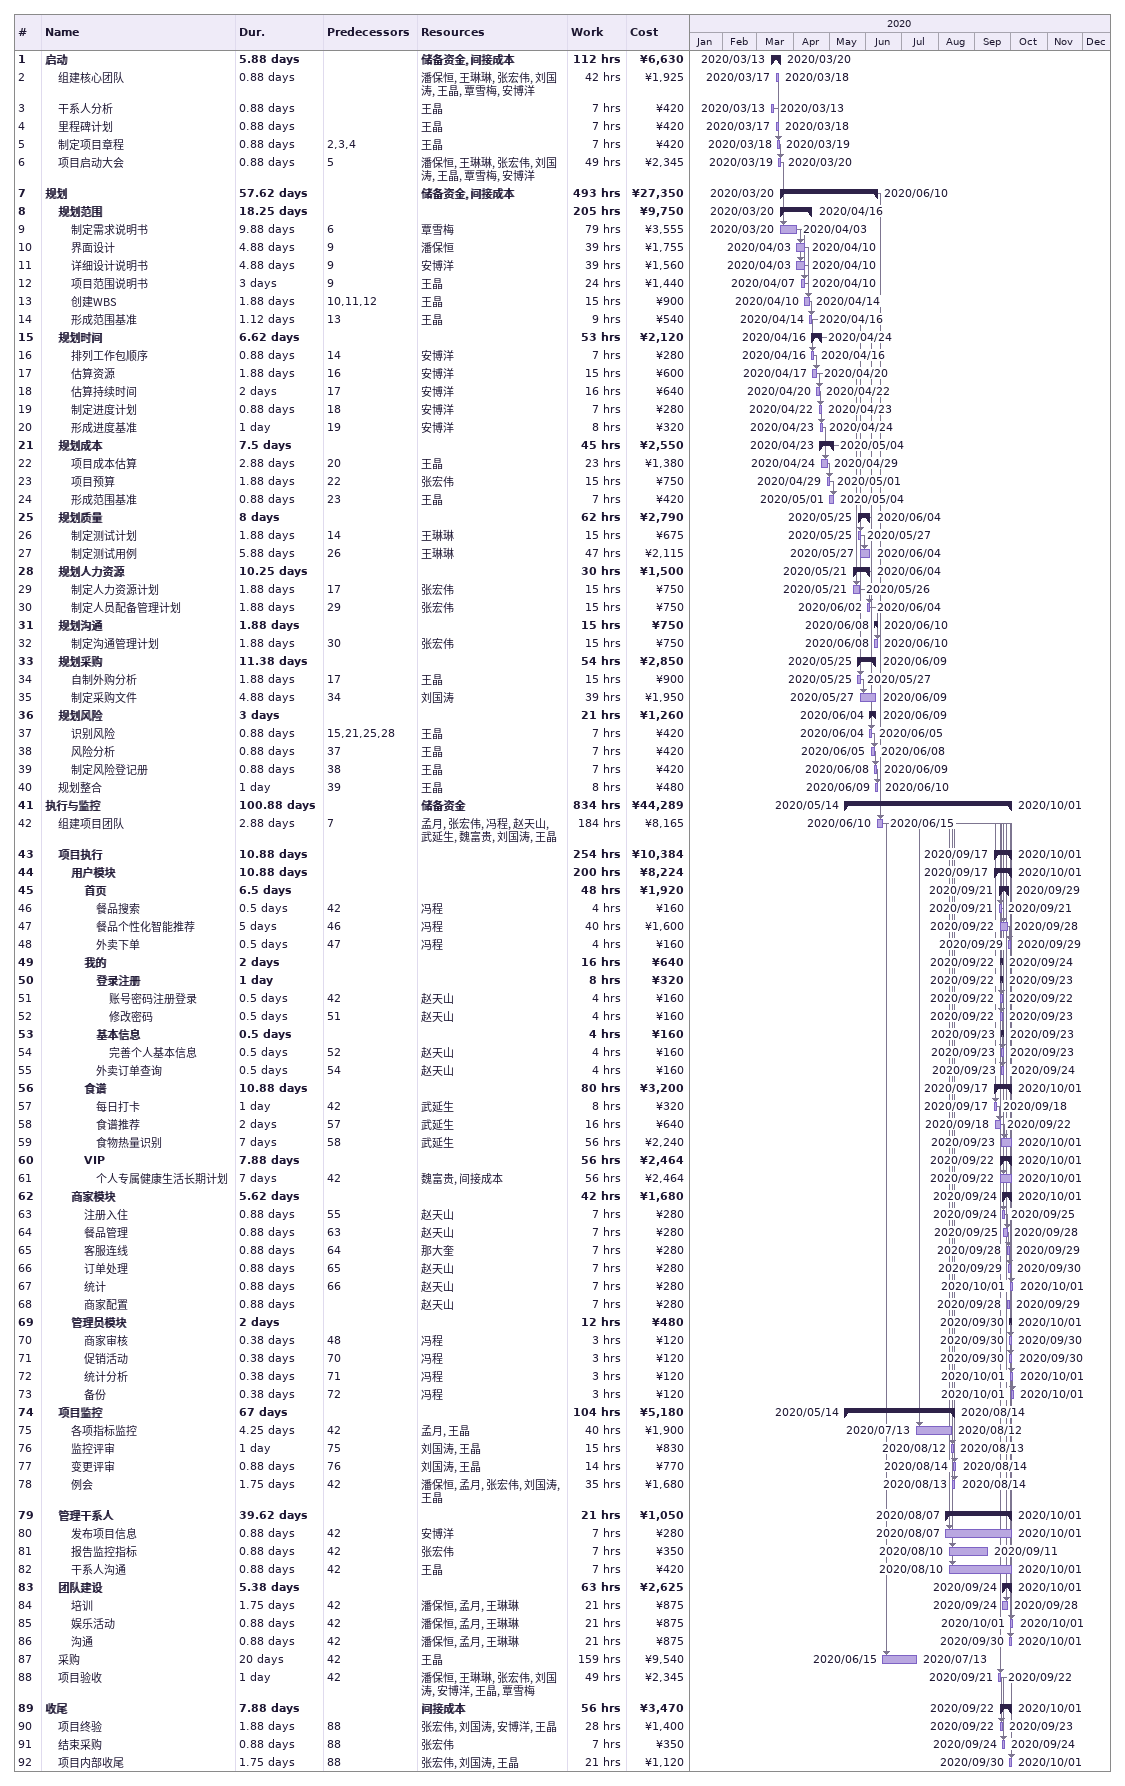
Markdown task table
| ID | Level | Task | Duration | Start | Finish | Predecessors | Resources | Work (h) | Cost (¥) |
|---|---|---|---|---|---|---|---|---|---|
| 1 | 1 | **启动** | 5.88d | 2020-03-13 | 2020-03-20 |  | 储备资金, 间接成本 | 112 | 6630 |
| 2 | 2 | 组建核心团队 | 0.88d | 2020-03-17 | 2020-03-18 |  | 潘保恒, 王琳琳, 张宏伟, 刘国涛, 王晶, 覃雪梅, 安博洋 | 42 | 1925 |
| 3 | 2 | 干系人分析 | 0.88d | 2020-03-13 | 2020-03-13 |  | 王晶 | 7 | 420 |
| 4 | 2 | 里程碑计划 | 0.88d | 2020-03-17 | 2020-03-18 |  | 王晶 | 7 | 420 |
| 5 | 2 | 制定项目章程 | 0.88d | 2020-03-18 | 2020-03-19 | 2, 3, 4 | 王晶 | 7 | 420 |
| 6 | 2 | 项目启动大会 | 0.88d | 2020-03-19 | 2020-03-20 | 5 | 潘保恒, 王琳琳, 张宏伟, 刘国涛, 王晶, 覃雪梅, 安博洋 | 49 | 2345 |
| 7 | 1 | **规划** | 57.62d | 2020-03-20 | 2020-06-10 |  | 储备资金, 间接成本 | 493 | 27350 |
| 8 | 2 | **规划范围** | 18.25d | 2020-03-20 | 2020-04-16 |  |  | 205 | 9750 |
| 9 | 3 | 制定需求说明书 | 9.88d | 2020-03-20 | 2020-04-03 | 6 | 覃雪梅 | 79 | 3555 |
| 10 | 3 | 界面设计 | 4.88d | 2020-04-03 | 2020-04-10 | 9 | 潘保恒 | 39 | 1755 |
| 11 | 3 | 详细设计说明书 | 4.88d | 2020-04-03 | 2020-04-10 | 9 | 安博洋 | 39 | 1560 |
| 12 | 3 | 项目范围说明书 | 3d | 2020-04-07 | 2020-04-10 | 9 | 王晶 | 24 | 1440 |
| 13 | 3 | 创建WBS | 1.88d | 2020-04-10 | 2020-04-14 | 10, 11, 12 | 王晶 | 15 | 900 |
| 14 | 3 | 形成范围基准 | 1.12d | 2020-04-14 | 2020-04-16 | 13 | 王晶 | 9 | 540 |
| 15 | 2 | **规划时间** | 6.62d | 2020-04-16 | 2020-04-24 |  |  | 53 | 2120 |
| 16 | 3 | 排列工作包顺序 | 0.88d | 2020-04-16 | 2020-04-16 | 14 | 安博洋 | 7 | 280 |
| 17 | 3 | 估算资源 | 1.88d | 2020-04-17 | 2020-04-20 | 16 | 安博洋 | 15 | 600 |
| 18 | 3 | 估算持续时间 | 2d | 2020-04-20 | 2020-04-22 | 17 | 安博洋 | 16 | 640 |
| 19 | 3 | 制定进度计划 | 0.88d | 2020-04-22 | 2020-04-23 | 18 | 安博洋 | 7 | 280 |
| 20 | 3 | 形成进度基准 | 1d | 2020-04-23 | 2020-04-24 | 19 | 安博洋 | 8 | 320 |
| 21 | 2 | **规划成本** | 7.5d | 2020-04-23 | 2020-05-04 |  |  | 45 | 2550 |
| 22 | 3 | 项目成本估算 | 2.88d | 2020-04-24 | 2020-04-29 | 20 | 王晶 | 23 | 1380 |
| 23 | 3 | 项目预算 | 1.88d | 2020-04-29 | 2020-05-01 | 22 | 张宏伟 | 15 | 750 |
| 24 | 3 | 形成范围基准 | 0.88d | 2020-05-01 | 2020-05-04 | 23 | 王晶 | 7 | 420 |
| 25 | 2 | **规划质量** | 8d | 2020-05-25 | 2020-06-04 |  |  | 62 | 2790 |
| 26 | 3 | 制定测试计划 | 1.88d | 2020-05-25 | 2020-05-27 | 14 | 王琳琳 | 15 | 675 |
| 27 | 3 | 制定测试用例 | 5.88d | 2020-05-27 | 2020-06-04 | 26 | 王琳琳 | 47 | 2115 |
| 28 | 2 | **规划人力资源** | 10.25d | 2020-05-21 | 2020-06-04 |  |  | 30 | 1500 |
| 29 | 3 | 制定人力资源计划 | 1.88d | 2020-05-21 | 2020-05-26 | 17 | 张宏伟 | 15 | 750 |
| 30 | 3 | 制定人员配备管理计划 | 1.88d | 2020-06-02 | 2020-06-04 | 29 | 张宏伟 | 15 | 750 |
| 31 | 2 | **规划沟通** | 1.88d | 2020-06-08 | 2020-06-10 |  |  | 15 | 750 |
| 32 | 3 | 制定沟通管理计划 | 1.88d | 2020-06-08 | 2020-06-10 | 30 | 张宏伟 | 15 | 750 |
| 33 | 2 | **规划采购** | 11.38d | 2020-05-25 | 2020-06-09 |  |  | 54 | 2850 |
| 34 | 3 | 自制外购分析 | 1.88d | 2020-05-25 | 2020-05-27 | 17 | 王晶 | 15 | 900 |
| 35 | 3 | 制定采购文件 | 4.88d | 2020-05-27 | 2020-06-09 | 34 | 刘国涛 | 39 | 1950 |
| 36 | 2 | **规划风险** | 3d | 2020-06-04 | 2020-06-09 |  |  | 21 | 1260 |
| 37 | 3 | 识别风险 | 0.88d | 2020-06-04 | 2020-06-05 | 15, 21, 25, 28 | 王晶 | 7 | 420 |
| 38 | 3 | 风险分析 | 0.88d | 2020-06-05 | 2020-06-08 | 37 | 王晶 | 7 | 420 |
| 39 | 3 | 制定风险登记册 | 0.88d | 2020-06-08 | 2020-06-09 | 38 | 王晶 | 7 | 420 |
| 40 | 2 | 规划整合 | 1d | 2020-06-09 | 2020-06-10 | 39 | 王晶 | 8 | 480 |
| 41 | 1 | **执行与监控** | 100.88d | 2020-05-14 | 2020-10-01 |  | 储备资金 | 834 | 44289 |
| 42 | 2 | 组建项目团队 | 2.88d | 2020-06-10 | 2020-06-15 | 7 | 孟月, 张宏伟, 冯程, 赵天山, 武延生, 魏富贵, 刘国涛, 王晶 | 184 | 8165 |
| 43 | 2 | **项目执行** | 10.88d | 2020-09-17 | 2020-10-01 |  |  | 254 | 10384 |
| 44 | 3 | **用户模块** | 10.88d | 2020-09-17 | 2020-10-01 |  |  | 200 | 8224 |
| 45 | 4 | **首页** | 6.5d | 2020-09-21 | 2020-09-29 |  |  | 48 | 1920 |
| 46 | 5 | 餐品搜索 | 0.5d | 2020-09-21 | 2020-09-21 | 42 | 冯程 | 4 | 160 |
| 47 | 5 | 餐品个性化智能推荐 | 5d | 2020-09-22 | 2020-09-28 | 46 | 冯程 | 40 | 1600 |
| 48 | 5 | 外卖下单 | 0.5d | 2020-09-29 | 2020-09-29 | 47 | 冯程 | 4 | 160 |
| 49 | 4 | **我的** | 2d | 2020-09-22 | 2020-09-24 |  |  | 16 | 640 |
| 50 | 5 | **登录注册** | 1d | 2020-09-22 | 2020-09-23 |  |  | 8 | 320 |
| 51 | 6 | 账号密码注册登录 | 0.5d | 2020-09-22 | 2020-09-22 | 42 | 赵天山 | 4 | 160 |
| 52 | 6 | 修改密码 | 0.5d | 2020-09-22 | 2020-09-23 | 51 | 赵天山 | 4 | 160 |
| 53 | 5 | **基本信息** | 0.5d | 2020-09-23 | 2020-09-23 |  |  | 4 | 160 |
| 54 | 6 | 完善个人基本信息 | 0.5d | 2020-09-23 | 2020-09-23 | 52 | 赵天山 | 4 | 160 |
| 55 | 5 | 外卖订单查询 | 0.5d | 2020-09-23 | 2020-09-24 | 54 | 赵天山 | 4 | 160 |
| 56 | 4 | **食谱** | 10.88d | 2020-09-17 | 2020-10-01 |  |  | 80 | 3200 |
| 57 | 5 | 每日打卡 | 1d | 2020-09-17 | 2020-09-18 | 42 | 武延生 | 8 | 320 |
| 58 | 5 | 食谱推荐 | 2d | 2020-09-18 | 2020-09-22 | 57 | 武延生 | 16 | 640 |
| 59 | 5 | 食物热量识别 | 7d | 2020-09-23 | 2020-10-01 | 58 | 武延生 | 56 | 2240 |
| 60 | 4 | **VIP** | 7.88d | 2020-09-22 | 2020-10-01 |  |  | 56 | 2464 |
| 61 | 5 | 个人专属健康生活长期计划 | 7d | 2020-09-22 | 2020-10-01 | 42 | 魏富贵, 间接成本 | 56 | 2464 |
| 62 | 3 | **商家模块** | 5.62d | 2020-09-24 | 2020-10-01 |  |  | 42 | 1680 |
| 63 | 4 | 注册入住 | 0.88d | 2020-09-24 | 2020-09-25 | 55 | 赵天山 | 7 | 280 |
| 64 | 4 | 餐品管理 | 0.88d | 2020-09-25 | 2020-09-28 | 63 | 赵天山 | 7 | 280 |
| 65 | 4 | 客服连线 | 0.88d | 2020-09-28 | 2020-09-29 | 64 | 那大奎 | 7 | 280 |
| 66 | 4 | 订单处理 | 0.88d | 2020-09-29 | 2020-09-30 | 65 | 赵天山 | 7 | 280 |
| 67 | 4 | 统计 | 0.88d | 2020-10-01 | 2020-10-01 | 66 | 赵天山 | 7 | 280 |
| 68 | 4 | 商家配置 | 0.88d | 2020-09-28 | 2020-09-29 |  | 赵天山 | 7 | 280 |
| 69 | 3 | **管理员模块** | 2d | 2020-09-30 | 2020-10-01 |  |  | 12 | 480 |
| 70 | 4 | 商家审核 | 0.38d | 2020-09-30 | 2020-09-30 | 48 | 冯程 | 3 | 120 |
| 71 | 4 | 促销活动 | 0.38d | 2020-09-30 | 2020-09-30 | 70 | 冯程 | 3 | 120 |
| 72 | 4 | 统计分析 | 0.38d | 2020-10-01 | 2020-10-01 | 71 | 冯程 | 3 | 120 |
| 73 | 4 | 备份 | 0.38d | 2020-10-01 | 2020-10-01 | 72 | 冯程 | 3 | 120 |
| 74 | 2 | **项目监控** | 67d | 2020-05-14 | 2020-08-14 |  |  | 104 | 5180 |
| 75 | 3 | 各项指标监控 | 4.25d | 2020-07-13 | 2020-08-12 | 42 | 孟月, 王晶 | 40 | 1900 |
| 76 | 3 | 监控评审 | 1d | 2020-08-12 | 2020-08-13 | 75 | 刘国涛, 王晶 | 15 | 830 |
| 77 | 3 | 变更评审 | 0.88d | 2020-08-14 | 2020-08-14 | 76 | 刘国涛, 王晶 | 14 | 770 |
| 78 | 3 | 例会 | 1.75d | 2020-08-13 | 2020-08-14 | 42 | 潘保恒, 孟月, 张宏伟, 刘国涛, 王晶 | 35 | 1680 |
| 79 | 2 | **管理干系人** | 39.62d | 2020-08-07 | 2020-10-01 |  |  | 21 | 1050 |
| 80 | 3 | 发布项目信息 | 0.88d | 2020-08-07 | 2020-10-01 | 42 | 安博洋 | 7 | 280 |
| 81 | 3 | 报告监控指标 | 0.88d | 2020-08-10 | 2020-09-11 | 42 | 张宏伟 | 7 | 350 |
| 82 | 3 | 干系人沟通 | 0.88d | 2020-08-10 | 2020-10-01 | 42 | 王晶 | 7 | 420 |
| 83 | 2 | **团队建设** | 5.38d | 2020-09-24 | 2020-10-01 |  |  | 63 | 2625 |
| 84 | 3 | 培训 | 1.75d | 2020-09-24 | 2020-09-28 | 42 | 潘保恒, 孟月, 王琳琳 | 21 | 875 |
| 85 | 3 | 娱乐活动 | 0.88d | 2020-10-01 | 2020-10-01 | 42 | 潘保恒, 孟月, 王琳琳 | 21 | 875 |
| 86 | 3 | 沟通 | 0.88d | 2020-09-30 | 2020-10-01 | 42 | 潘保恒, 孟月, 王琳琳 | 21 | 875 |
| 87 | 2 | 采购 | 20d | 2020-06-15 | 2020-07-13 | 42 | 王晶 | 159 | 9540 |
| 88 | 2 | 项目验收 | 1d | 2020-09-21 | 2020-09-22 | 42 | 潘保恒, 王琳琳, 张宏伟, 刘国涛, 安博洋, 王晶, 覃雪梅 | 49 | 2345 |
| 89 | 1 | **收尾** | 7.88d | 2020-09-22 | 2020-10-01 |  | 间接成本 | 56 | 3470 |
| 90 | 2 | 项目终验 | 1.88d | 2020-09-22 | 2020-09-23 | 88 | 张宏伟, 刘国涛, 安博洋, 王晶 | 28 | 1400 |
| 91 | 2 | 结束采购 | 0.88d | 2020-09-24 | 2020-09-24 | 88 | 张宏伟 | 7 | 350 |
| 92 | 2 | 项目内部收尾 | 1.75d | 2020-09-30 | 2020-10-01 | 88 | 张宏伟, 刘国涛, 王晶 | 21 | 1120 |
